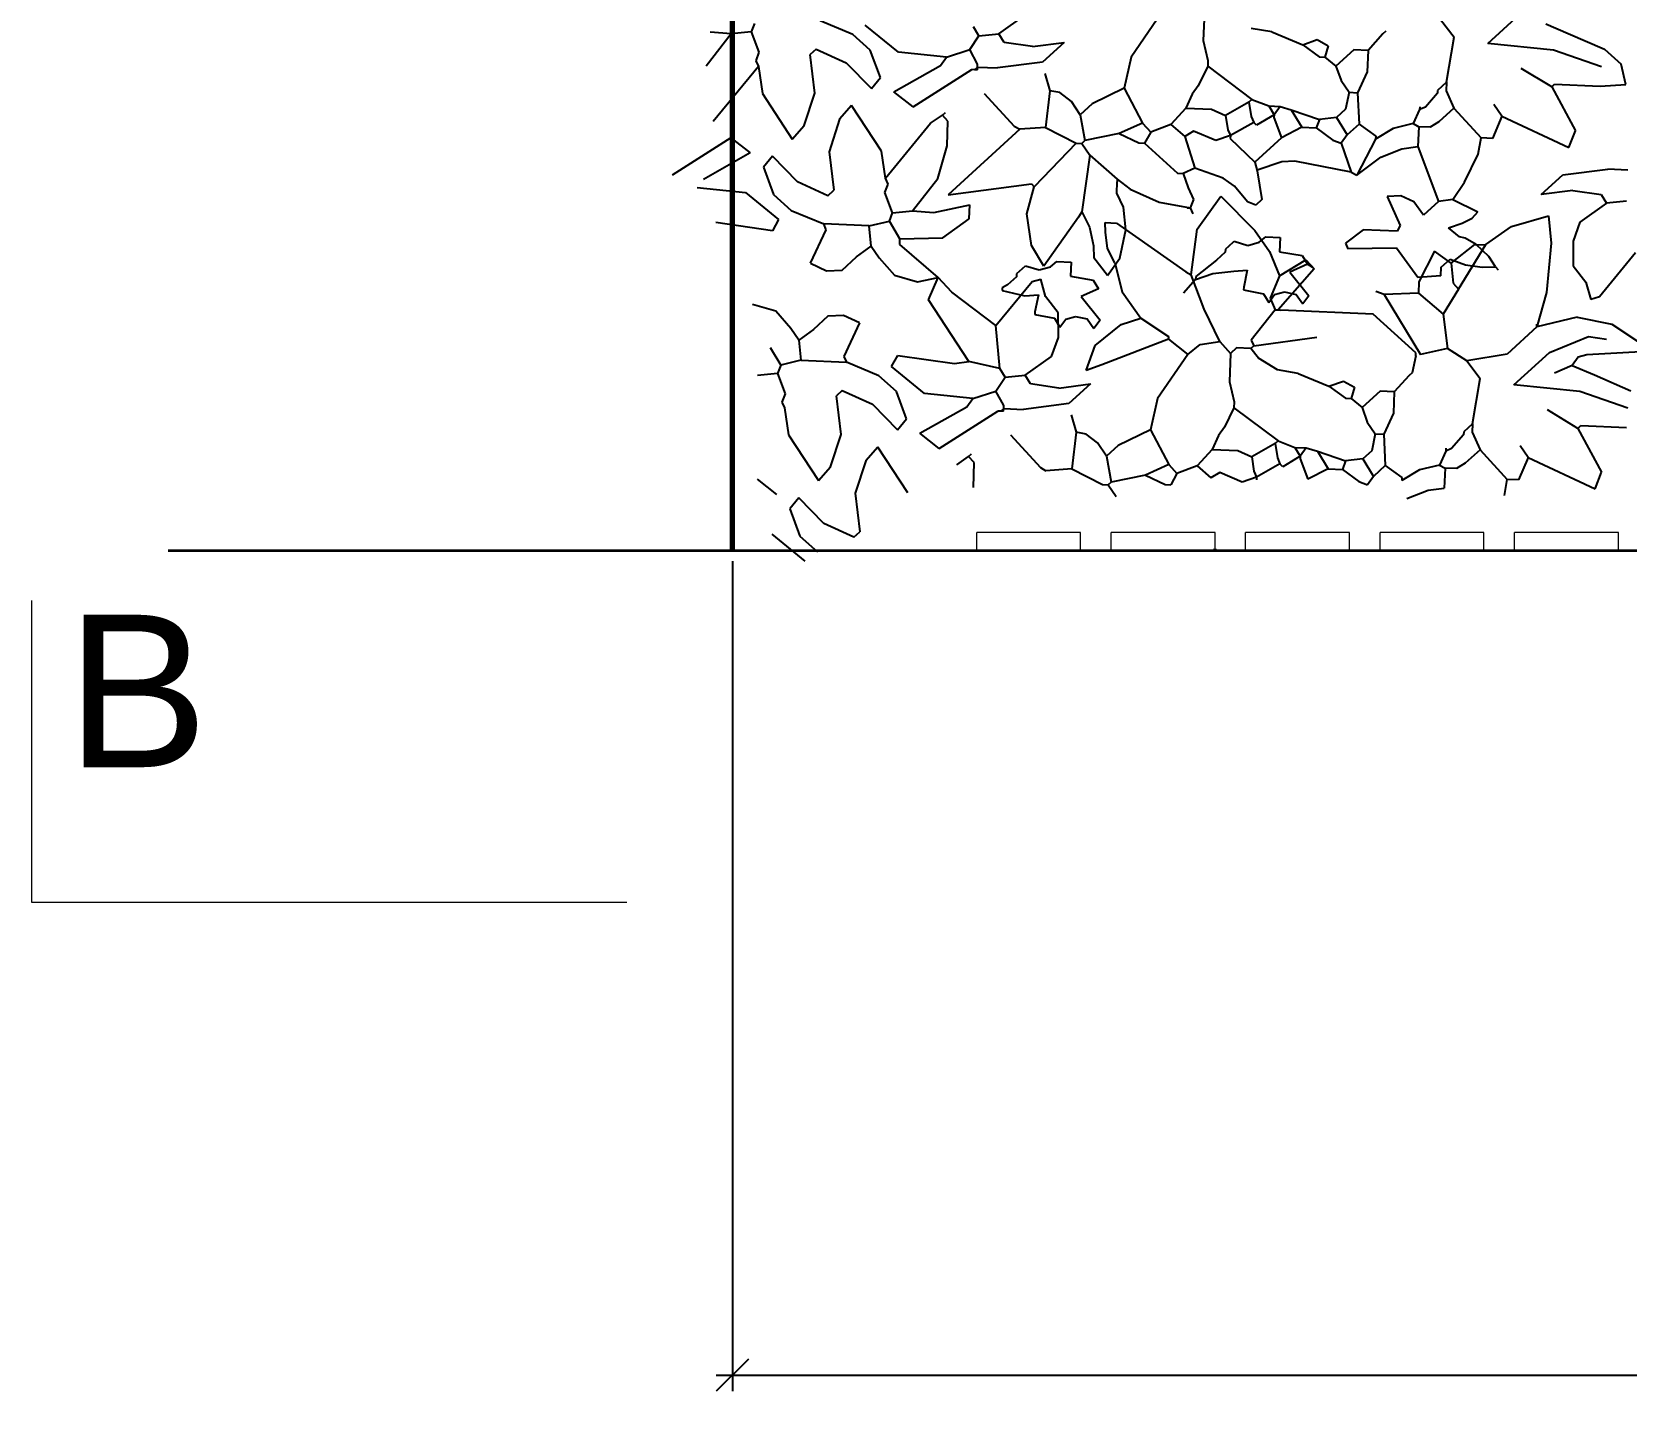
# Model space of a CAD drawing. Header units: inches. Extents: x 2013 to 15569, y -2551 to 2524.
# Drawn here: x 7886.5 to 8065.1, y -1975.8 to -1822.6 of the extents above; entities that cross this region are included whole.
import ezdxf

# ---------------------------------------------------------------- set-up
doc = ezdxf.new("R2010")
doc.units = ezdxf.units.IN
doc.header["$MEASUREMENT"] = 0
doc.layers.get('0').update_dxf_attribs({"color": 80, "lineweight": 13})
for name, color, linetype, lineweight in [('A-FLOR-FTPT', 6, 'Continuous', 70), ('A-FURN', 8, 'Continuous', 18), ('A-WALL-FULL', 7, 'Continuous', 35), ('G-ANNO-DIM', 90, 'Continuous', 25)]:
    doc.layers.add(name, color=color, linetype=linetype, lineweight=lineweight)
doc.layers.add('VERDE_siepe', color=96, linetype='Continuous')
doc.styles.add('ARIAL', font='Arial.ttf')
doc.dimstyles.new('TICK_36', dxfattribs={"dimtxt": 3.6, "dimasz": 3.6, "dimexe": 1.8, "dimexo": 1.2, "dimgap": 1.8, "dimtad": 0, "dimdec": 0, "dimzin": 0, "dimdsep": 46, "dimtxsty": 'ARIAL', "dimblk": 'OBLIQUE', "dimcen": 1.8, "dimdle": 1.8, "dimclrd": 256, "dimclrt": 256, "dimadec": 0, "dimazin": 0, "dimtfac": 1, "dimtdec": 0, "dimtmove": 1, "dimatfit": 3, "dimldrblk": 'OPEN90', "dimfxl": 1, "dimtfill": 1, "dimtolj": 1, "dimtzin": 0, "dimarcsym": 0})

# ---------------------------------------------------------------- blocks, each defined once
blk = doc.blocks.new('_Oblique')
at = {"color": 0, "linetype": 'ByBlock', "lineweight": -2}
blk.add_line((-0.5, -0.5), (0.5, 0.5), dxfattribs=at)
blk = doc.blocks.new('*D158')
at = {"layer": 'Defpoints', "color": 0, "transparency": 16777216}
for p in [(7964.95, -1880.7), (8259.95, -1880.7), (8259.95, -1973.13)]:
    blk.add_point(p, dxfattribs=at)
at = {"layer": 'G-ANNO-DIM', "color": 0, "lineweight": -2, "transparency": 16777216}
for p, q in [((7964.95, -1881.9), (7964.95, -1974.93)), ((8259.95, -1881.9), (8259.95, -1974.93))]:
    blk.add_line(p, q, dxfattribs=at)
at = {"layer": 'G-ANNO-DIM', "lineweight": -2, "transparency": 16777216}
for p, q in [((7963.15, -1973.13), (8106.63, -1973.13)), ((8261.75, -1973.13), (8118.27, -1973.13))]:
    blk.add_line(p, q, dxfattribs=at)
at = {"layer": 'G-ANNO-DIM', "lineweight": -2, "transparency": 16777216, "xscale": 3.6, "yscale": 3.6, "zscale": 3.6, "rotation": 180}
blk.add_blockref('_Oblique', (7964.95, -1973.13), dxfattribs=at)
at = {"layer": 'G-ANNO-DIM', "lineweight": -2, "transparency": 16777216, "xscale": 3.6, "yscale": 3.6, "zscale": 3.6}
blk.add_blockref('_Oblique', (8259.95, -1973.13), dxfattribs=at)
at = {"layer": 'G-ANNO-DIM', "transparency": 16777216, "insert": (8112.45, -1973.13), "char_height": 3.6, "attachment_point": 5, "style": 'ARIAL', "bg_fill": 3, "box_fill_scale": 1.25, "bg_fill_color": 256, "bg_fill_true_color": 13158600, "bg_fill_transparency": 0}
blk.add_mtext('\\A1;295', dxfattribs=at)
blk = doc.blocks.new('_Open90')
at = {"color": 0, "linetype": 'ByBlock', "lineweight": -2}
for p, q in [((-0.5, 0.5), (0, 0)), ((0, 0), (-1, 0)), ((0, 0), (-0.5, -0.5))]:
    blk.add_line(p, q, dxfattribs=at)

msp = doc.modelspace()

# ---------------------------------------------------------------- linework, layer by layer
at = {"color": 130}
msp.add_lwpolyline([(7953.113, -1920.168), (7886.492, -1920.168), (7886.492, -1886.331)], dxfattribs=at)
at = {"layer": 'A-FLOR-FTPT'}
msp.add_line((7964.951, -1880.705), (7964.951, -1655.705), dxfattribs=at)
at = {"layer": 'A-FURN'}
for p, q in [((8003.953, -1878.705), (7992.318, -1878.705)), ((7992.318, -1880.705), (7992.318, -1878.705)), ((8003.953, -1880.705), (8003.953, -1878.705)), ((8019.012, -1878.705), (8007.376, -1878.705)), ((8007.376, -1880.705), (8007.376, -1878.705)), ((8019.012, -1880.705), (8019.012, -1878.705)), ((8034.071, -1878.705), (8022.435, -1878.705)), ((8022.435, -1880.705), (8022.435, -1878.705)), ((8034.071, -1880.705), (8034.071, -1878.705)), ((8049.129, -1878.705), (8037.494, -1878.705)), ((8037.494, -1880.705), (8037.494, -1878.705)), ((8049.129, -1880.705), (8049.129, -1878.705)), ((8064.188, -1878.705), (8052.552, -1878.705)), ((8052.552, -1880.705), (8052.552, -1878.705)), ((8064.188, -1880.705), (8064.188, -1878.705)), ((8003.953, -1880.705), (7992.318, -1880.705)), ((8019.012, -1880.705), (8007.376, -1880.705)), ((8034.071, -1880.705), (8022.435, -1880.705)), ((8049.129, -1880.705), (8037.494, -1880.705)), ((8064.188, -1880.705), (8052.552, -1880.705))]:
    msp.add_line(p, q, dxfattribs=at)
at = {"layer": 'A-WALL-FULL'}
msp.add_line((7901.77, -1880.705), (8891.698, -1880.705), dxfattribs=at)
at = {"layer": 'VERDE_siepe'}
for p, q in [((7994.801, -1822.818), (7997.766, -1820.713)), ((8013.026, -1820.484), (8009.617, -1825.442)), ((8017.819, -1820.373), (8017.68, -1823.559)), ((8044.277, -1821.207), (8045.787, -1823.188)), ((8049.55, -1823.911), (8053.54, -1820.276)), ((7964.825, -1822.841), (7961.998, -1826.467)), ((7964.825, -1822.841), (7962.458, -1822.648)), ((7967.07, -1822.62), (7964.826, -1822.841)), ((7967.43, -1821.678), (7967.07, -1822.62)), ((7967.07, -1822.62), (7967.928, -1824.892)), ((7978.425, -1822.884), (7974.786, -1821.36)), ((7980.4, -1824.659), (7978.425, -1822.884)), ((7983.539, -1824.881), (7979.841, -1821.847)), ((7991.532, -1824.59), (7992.557, -1823.04)), ((7992.557, -1823.04), (7991.961, -1822.056)), ((7992.557, -1823.04), (7994.801, -1822.818)), ((7995.397, -1823.801), (7994.801, -1822.818)), ((8025.382, -1822.618), (8023.066, -1822.211)), ((8025.382, -1822.618), (8028.831, -1824.046)), ((8037.822, -1822.841), (8036.145, -1824.683)), ((8038.154, -1822.537), (8037.822, -1822.841)), ((8056.066, -1821.721), (8058.572, -1822.788)), ((8058.572, -1822.788), (8062.645, -1824.562)), ((7967.928, -1824.892), (7967.568, -1825.834)), ((7974.328, -1824.533), (7973.663, -1825.142)), ((7974.328, -1824.533), (7977.699, -1826.077)), ((7981.532, -1827.72), (7980.4, -1824.659)), ((7988.941, -1825.435), (7983.539, -1824.881)), ((7988.941, -1825.435), (7991.532, -1824.59)), ((7992.418, -1826.225), (7991.532, -1824.59)), ((7998.569, -1824.259), (7995.397, -1823.801)), ((7998.569, -1824.259), (8002.123, -1823.8)), ((8002.123, -1823.8), (7999.682, -1825.997)), ((8017.68, -1823.559), (8018.22, -1825.817)), ((8028.831, -1824.046), (8030.452, -1823.477)), ((8028.831, -1824.046), (8030.687, -1825.403)), ((8030.452, -1823.477), (8031.698, -1824.171)), ((8031.698, -1824.171), (8031.324, -1825.431)), ((8034.552, -1824.614), (8032.557, -1826.442)), ((8036.145, -1824.683), (8034.552, -1824.614)), ((8036.145, -1824.683), (8036.046, -1827.077)), ((8044.927, -1828.258), (8045.787, -1823.188)), ((8056.921, -1824.641), (8049.55, -1823.911)), ((8062.295, -1826.508), (8056.921, -1824.641)), ((8062.645, -1824.562), (8064.488, -1826.238)), ((7967.859, -1826.485), (7962.802, -1832.649)), ((7967.568, -1825.834), (7967.859, -1826.485)), ((7967.859, -1826.485), (7968.315, -1829.507)), ((7974.181, -1829.456), (7973.663, -1825.142)), ((7977.699, -1826.077), (7980.52, -1828.953)), ((7983.026, -1829.328), (7988.263, -1826.363)), ((7988.263, -1826.363), (7988.941, -1825.435)), ((7992.072, -1826.849), (7992.404, -1826.544)), ((7992.391, -1826.863), (7992.404, -1826.544)), ((7992.404, -1826.544), (7992.418, -1826.225)), ((7992.404, -1826.544), (7994.634, -1826.641)), ((7999.682, -1825.997), (7994.634, -1826.641)), ((8009.617, -1825.442), (8008.828, -1828.919)), ((8018.192, -1826.455), (8017.139, -1828.643)), ((8018.22, -1825.817), (8018.192, -1826.455)), ((8018.192, -1826.455), (8023.137, -1830.181)), ((8030.687, -1825.403), (8031.324, -1825.431)), ((8031.324, -1825.431), (8032.557, -1826.442)), ((8032.557, -1826.442), (8033.125, -1828.063)), ((8065.027, -1828.497), (8064.488, -1826.238)), ((7980.52, -1828.953), (7981.532, -1827.72)), ((7985.187, -1831.017), (7991.753, -1826.835)), ((7992.072, -1826.849), (7991.753, -1826.835)), ((7992.391, -1826.863), (7992.072, -1826.849)), ((7999.962, -1827.255), (8000.516, -1829.195)), ((8033.125, -1828.063), (8034.025, -1829.379)), ((8036.046, -1827.077), (8034.981, -1829.421)), ((8044.927, -1828.258), (8043.93, -1829.172)), ((8044.927, -1828.258), (8044.885, -1829.214)), ((8056.716, -1828.772), (8053.294, -1826.708)), ((8056.716, -1828.772), (8057.048, -1828.468)), ((8057.048, -1828.468), (8062.146, -1828.69)), ((7968.315, -1829.507), (7971.653, -1834.631)), ((7972.997, -1833.094), (7974.181, -1829.456)), ((7985.187, -1831.017), (7983.026, -1829.328)), ((7993.16, -1829.513), (7996.512, -1833.17)), ((8000.516, -1829.195), (8000.017, -1833.323)), ((8001.644, -1829.416), (8000.516, -1829.195)), ((8002.92, -1830.393), (8001.644, -1829.416)), ((8008.828, -1828.919), (8005.239, -1830.678)), ((8008.828, -1828.919), (8010.891, -1832.84)), ((8016.461, -1829.571), (8015.754, -1831.136)), ((8017.139, -1828.643), (8016.461, -1829.571)), ((8023.137, -1830.181), (8022.804, -1830.486)), ((8023.137, -1830.181), (8025.021, -1830.902)), ((8034.025, -1829.379), (8033.624, -1831.277)), ((8034.025, -1829.379), (8034.981, -1829.421)), ((8034.981, -1829.421), (8035.147, -1832.94)), ((8043.916, -1829.491), (8042.572, -1831.028)), ((8043.93, -1829.172), (8043.916, -1829.491)), ((8044.885, -1829.214), (8045.758, -1831.167)), ((8056.716, -1828.772), (8059.375, -1833.676)), ((8062.146, -1828.69), (8065.027, -1828.497)), ((7978.308, -1830.862), (7976.964, -1832.399)), ((7981.647, -1835.986), (7978.309, -1830.862)), ((7987.16, -1832.844), (7988.476, -1831.944)), ((7988.476, -1831.944), (7988.808, -1831.639)), ((7989.086, -1832.609), (7988.476, -1831.944)), ((8003.91, -1831.897), (8002.92, -1830.393)), ((8005.239, -1830.678), (8003.91, -1831.897)), ((8003.91, -1831.897), (8004.421, -1834.792)), ((8015.754, -1831.136), (8014.077, -1832.979)), ((8015.754, -1831.136), (8018.621, -1831.261)), ((8018.621, -1831.261), (8020.187, -1831.968)), ((8022.804, -1830.486), (8020.187, -1831.968)), ((8020.187, -1831.968), (8020.435, -1833.575)), ((8022.804, -1830.486), (8023.054, -1832.093)), ((8025.616, -1831.885), (8023.649, -1833.076)), ((8025.021, -1830.902), (8025.616, -1831.885)), ((8025.021, -1830.902), (8026.295, -1830.957)), ((8025.616, -1831.885), (8025.602, -1832.204)), ((8026.295, -1830.957), (8025.616, -1831.885)), ((8026.295, -1830.957), (8027.556, -1831.331)), ((8027.556, -1831.331), (8030.701, -1832.426)), ((8027.556, -1831.331), (8028.747, -1833.298)), ((8033.624, -1831.277), (8032.626, -1832.191)), ((8041.921, -1831.32), (8041.215, -1832.884)), ((8041.935, -1831), (8041.921, -1831.32)), ((8042.572, -1831.028), (8041.921, -1831.32)), ((8045.758, -1831.167), (8044.096, -1832.691)), ((8045.758, -1831.167), (8048.806, -1834.493)), ((8051.147, -1832.041), (8050.08, -1834.548)), ((8051.147, -1832.041), (8050.246, -1830.725)), ((8051.147, -1832.041), (8058.654, -1835.56)), ((7971.654, -1834.631), (7972.997, -1833.094)), ((7976.964, -1832.399), (7975.781, -1836.038)), ((7982.103, -1839.008), (7987.16, -1832.844)), ((7989.002, -1835.385), (7989.086, -1832.609)), ((7997.136, -1833.517), (7989.109, -1840.873)), ((7996.512, -1833.17), (7997.136, -1833.517)), ((8000.017, -1833.323), (7997.136, -1833.517)), ((8000.017, -1833.323), (8003.452, -1835.068)), ((8010.891, -1832.84), (8008.286, -1834.003)), ((8010.891, -1832.84), (8011.805, -1833.837)), ((8014.077, -1832.979), (8011.805, -1833.837)), ((8014.077, -1832.979), (8015.615, -1834.322)), ((8016.598, -1833.726), (8015.615, -1834.322)), ((8019.106, -1834.793), (8016.598, -1833.726)), ((8020.435, -1833.575), (8020.726, -1834.226)), ((8023.345, -1832.744), (8020.726, -1834.226)), ((8023.054, -1832.093), (8023.345, -1832.744)), ((8023.649, -1833.076), (8023.345, -1832.744)), ((8025.602, -1832.204), (8026.461, -1834.476)), ((8028.747, -1833.298), (8026.461, -1834.476)), ((8028.747, -1833.298), (8030.34, -1833.368)), ((8030.701, -1832.426), (8030.34, -1833.368)), ((8030.34, -1833.368), (8032.196, -1834.726)), ((8032.626, -1832.191), (8030.701, -1832.426)), ((8032.626, -1832.191), (8033.817, -1834.158)), ((8035.147, -1832.94), (8033.817, -1834.158)), ((8035.147, -1832.94), (8037.003, -1834.297)), ((8038.956, -1833.425), (8036.989, -1834.615)), ((8041.215, -1832.884), (8038.956, -1833.425)), ((8041.215, -1832.884), (8041.837, -1833.231)), ((8041.837, -1833.231), (8041.74, -1835.461)), ((8043.112, -1833.287), (8041.837, -1833.231)), ((8044.096, -1832.691), (8043.112, -1833.287)), ((8058.654, -1835.56), (8059.375, -1833.676)), ((7964.775, -1834.476), (7958.209, -1838.658)), ((7964.775, -1834.476), (7966.936, -1836.166)), ((7987.964, -1839.026), (7989.002, -1835.385)), ((8003.452, -1835.068), (7998.77, -1839.972)), ((8003.452, -1835.068), (8004.089, -1835.096)), ((8004.421, -1834.792), (8004.089, -1835.096)), ((8004.089, -1835.096), (8004.989, -1836.413)), ((8008.286, -1834.003), (8004.421, -1834.792)), ((8008.286, -1834.003), (8010.476, -1835.056)), ((8010.476, -1835.056), (8011.112, -1835.084)), ((8011.805, -1833.837), (8011.112, -1835.084)), ((8011.112, -1835.084), (8014.797, -1838.436)), ((8015.615, -1834.322), (8016.736, -1837.883)), ((8020.726, -1834.226), (8019.106, -1834.793)), ((8020.726, -1834.226), (8020.712, -1834.544)), ((8020.712, -1834.544), (8023.468, -1837.219)), ((8026.461, -1834.476), (8023.468, -1837.219)), ((8032.196, -1834.726), (8033.138, -1835.086)), ((8033.817, -1834.158), (8033.138, -1835.086)), ((8033.138, -1835.086), (8034.274, -1838.328)), ((8036.989, -1834.615), (8034.896, -1838.675)), ((8037.003, -1834.297), (8036.989, -1834.615)), ((8039.951, -1835.693), (8041.74, -1835.461)), ((8041.74, -1835.461), (8044.025, -1841.626)), ((8048.484, -1836.311), (8048.806, -1834.493)), ((8050.08, -1834.548), (8048.806, -1834.493)), ((7966.936, -1836.166), (7961.699, -1839.13)), ((7969.442, -1836.541), (7968.43, -1837.773)), ((7972.262, -1839.416), (7969.442, -1836.541)), ((7975.781, -1836.038), (7976.299, -1840.351)), ((7982.103, -1839.008), (7981.647, -1835.986)), ((8004.989, -1836.413), (8004.074, -1842.757)), ((8004.989, -1836.413), (8008.064, -1839.1)), ((8023.468, -1837.219), (8023.746, -1838.188)), ((8026.493, -1837.153), (8023.724, -1838.117)), ((8027.943, -1837.094), (8026.493, -1837.153)), ((8034.274, -1838.328), (8027.943, -1837.094)), ((8034.896, -1838.675), (8037.564, -1836.634)), ((8037.564, -1836.634), (8039.951, -1835.693)), ((8046.941, -1839.438), (8048.484, -1836.311)), ((7968.43, -1837.773), (7969.562, -1840.834)), ((7982.394, -1839.659), (7982.103, -1839.008)), ((7985.136, -1842.652), (7987.964, -1839.026)), ((8008.064, -1839.1), (8008.05, -1839.419)), ((8008.064, -1839.1), (8009.508, -1840.24)), ((8014.797, -1838.436), (8015.434, -1838.464)), ((8016.736, -1837.883), (8015.434, -1838.464)), ((8015.434, -1838.464), (8016.002, -1840.085)), ((8019.924, -1838.98), (8016.736, -1837.883)), ((8021.193, -1839.892), (8019.924, -1838.98)), ((8023.746, -1838.188), (8024.244, -1841.402)), ((8034.274, -1838.328), (8034.896, -1838.675)), ((8055.529, -1840.826), (8057.97, -1838.629)), ((8057.97, -1838.629), (8063.018, -1837.985)), ((8065.248, -1838.083), (8063.018, -1837.985)), ((7961.021, -1840.058), (7966.422, -1840.612)), ((7966.422, -1840.612), (7970.121, -1843.647)), ((7969.562, -1840.834), (7971.537, -1842.609)), ((7975.633, -1840.96), (7972.262, -1839.416)), ((7975.634, -1840.96), (7976.299, -1840.351)), ((7982.034, -1840.601), (7982.394, -1839.659)), ((7982.892, -1842.873), (7982.034, -1840.601)), ((7989.109, -1840.873), (7998.464, -1839.639)), ((7997.937, -1842.991), (7998.77, -1839.972)), ((7998.464, -1839.639), (7998.77, -1839.972)), ((8007.995, -1840.693), (8008.05, -1839.419)), ((8008.766, -1842.264), (8007.995, -1840.693)), ((8009.508, -1840.24), (8012.771, -1841.696)), ((8016.002, -1840.085), (8016.583, -1841.387)), ((8022.637, -1841.651), (8021.193, -1839.892)), ((8039.838, -1840.971), (8038.304, -1841.057)), ((8041.274, -1841.648), (8039.838, -1840.971)), ((8045.633, -1841.377), (8046.941, -1839.438)), ((8059.083, -1840.367), (8055.529, -1840.826)), ((8059.083, -1840.367), (8062.255, -1840.825)), ((8062.255, -1840.825), (8062.851, -1841.809)), ((7971.537, -1842.609), (7975.176, -1844.133)), ((7982.892, -1842.873), (7985.136, -1842.652)), ((7985.136, -1842.652), (7987.504, -1842.845)), ((7987.504, -1842.845), (7991.55, -1841.974)), ((7991.481, -1843.566), (7991.55, -1841.974)), ((8004.074, -1842.757), (8003.728, -1843.38)), ((8004.074, -1842.757), (8004.96, -1844.497)), ((8009.037, -1844.789), (8008.766, -1842.264)), ((8012.771, -1841.696), (8016.223, -1842.329)), ((8015.905, -1842.315), (8016.223, -1842.329)), ((8016.583, -1841.387), (8016.223, -1842.329)), ((8016.223, -1842.329), (8016.514, -1842.98)), ((8017.016, -1844.722), (8019.67, -1840.999)), ((8019.67, -1840.999), (8023.46, -1844.849)), ((8023.579, -1842.012), (8022.637, -1841.651)), ((8024.244, -1841.402), (8023.579, -1842.012)), ((8038.304, -1841.057), (8039.759, -1844.312)), ((8042.362, -1843.149), (8041.274, -1841.648)), ((8044.025, -1841.626), (8042.362, -1843.149)), ((8045.633, -1841.377), (8044.025, -1841.626)), ((8045.633, -1841.377), (8048.444, -1842.776)), ((8062.851, -1841.809), (8059.886, -1843.914)), ((8065.095, -1841.587), (8062.851, -1841.809)), ((7969.429, -1844.893), (7963.084, -1843.979)), ((7970.121, -1843.647), (7969.429, -1844.893)), ((7975.467, -1844.783), (7975.176, -1844.133)), ((7980.274, -1844.355), (7975.176, -1844.133)), ((7980.274, -1844.355), (7982.531, -1843.815)), ((7980.495, -1846.599), (7980.274, -1844.355)), ((7982.531, -1843.815), (7982.892, -1842.873)), ((7983.723, -1845.782), (7982.531, -1843.815)), ((7988.516, -1845.672), (7991.481, -1843.566)), ((7998.436, -1846.555), (7997.937, -1842.991)), ((8003.728, -1843.38), (7999.843, -1848.846)), ((8004.96, -1844.497), (8005.415, -1846.574)), ((8006.712, -1843.975), (8007.987, -1844.03)), ((8006.741, -1845.042), (8006.712, -1843.975)), ((8007.987, -1844.03), (8015.729, -1849.475)), ((8039.759, -1844.312), (8039.412, -1844.936)), ((8045.174, -1844.549), (8046.682, -1844.034)), ((8046.682, -1844.034), (8047.821, -1843.469)), ((8047.821, -1843.469), (8048.444, -1842.776)), ((8049.336, -1846.438), (8052.209, -1844.414)), ((8052.209, -1844.414), (8056.366, -1843.213)), ((8056.366, -1843.213), (8056.671, -1846.297)), ((8059.886, -1843.914), (8059.112, -1846.05)), ((7973.707, -1848.537), (7975.467, -1844.783)), ((7983.695, -1846.42), (7983.723, -1845.782)), ((7983.723, -1845.782), (7988.516, -1845.672)), ((8006.953, -1846.894), (8006.741, -1845.042)), ((8008.354, -1847.959), (8009.037, -1844.789)), ((8016.353, -1849.821), (8017.016, -1844.722)), ((8020.503, -1846.666), (8021.168, -1846.056)), ((8021.168, -1846.056), (8022.703, -1846.528)), ((8022.703, -1846.528), (8023.972, -1846.183)), ((8023.46, -1844.849), (8025.115, -1847.225)), ((8023.972, -1846.183), (8024.701, -1845.571)), ((8024.701, -1845.571), (8026.294, -1845.641)), ((8026.294, -1845.641), (8026.224, -1847.234)), ((8035.588, -1844.769), (8033.607, -1846.279)), ((8033.607, -1846.279), (8033.899, -1846.93)), ((8039.412, -1844.936), (8035.588, -1844.769)), ((8046.408, -1845.56), (8045.174, -1844.549)), ((8047.019, -1845.707), (8046.408, -1845.56)), ((8048.277, -1846.437), (8047.019, -1845.707)), ((8056.671, -1846.297), (8056.138, -1851.802)), ((8059.112, -1846.05), (8059.138, -1848.815)), ((7977.255, -1849.308), (7978.847, -1847.804)), ((7978.847, -1847.804), (7980.495, -1846.599)), ((7980.495, -1846.599), (7981.395, -1847.915)), ((7981.395, -1847.915), (7983.094, -1849.87)), ((7988.002, -1850.118), (7983.695, -1846.42)), ((7999.843, -1848.846), (7998.436, -1846.555)), ((8005.415, -1846.574), (8005.445, -1847.924)), ((8006.955, -1849.905), (8005.445, -1847.924)), ((8007.792, -1848.49), (8006.953, -1846.894)), ((8006.955, -1849.905), (8008.354, -1847.959)), ((8020.156, -1847.288), (8019.159, -1848.203)), ((8020.17, -1846.97), (8020.156, -1847.288)), ((8020.503, -1846.666), (8020.17, -1846.97)), ((8025.115, -1847.225), (8026.243, -1849.933)), ((8026.224, -1847.234), (8028.759, -1847.663)), ((8028.759, -1847.663), (8029.355, -1848.647)), ((8039.328, -1846.848), (8033.899, -1846.93)), ((8041.739, -1850.145), (8039.328, -1846.848)), ((8043.601, -1847.178), (8041.855, -1850.614)), ((8045.457, -1848.537), (8043.601, -1847.178)), ((8044.343, -1848.982), (8045.341, -1848.068)), ((8045.341, -1848.068), (8047.064, -1848.719)), ((8045.457, -1848.537), (8048.103, -1846.417)), ((8046.288, -1851.446), (8049.336, -1846.438)), ((8048.103, -1846.417), (8049.377, -1846.472)), ((8049.684, -1847.789), (8048.277, -1846.437)), ((8050.411, -1848.927), (8049.684, -1847.789)), ((8066.119, -1847.377), (8062.073, -1852.309)), ((7973.707, -1848.537), (7975.492, -1849.385)), ((7975.492, -1849.385), (7977.255, -1849.308)), ((7983.094, -1849.87), (7985.7, -1850.598)), ((7996.778, -1849.721), (7996.764, -1850.04)), ((7997.111, -1849.417), (7996.778, -1849.721)), ((7997.111, -1849.417), (7997.776, -1848.807)), ((7997.776, -1848.807), (7999.311, -1849.279)), ((7999.311, -1849.279), (8000.58, -1848.934)), ((8000.58, -1848.934), (8001.309, -1848.323)), ((8001.309, -1848.323), (8002.902, -1848.392)), ((8002.902, -1848.392), (8002.832, -1849.985)), ((8007.792, -1848.49), (8008.609, -1851.718)), ((8015.729, -1849.475), (8016.353, -1849.821)), ((8017.798, -1853.663), (8016.353, -1849.821)), ((8016.832, -1850.336), (8018.749, -1849.669)), ((8019.159, -1848.203), (8016.846, -1850.017)), ((8018.749, -1849.669), (8021.104, -1849.429)), ((8021.104, -1849.429), (8022.622, -1849.311)), ((8022.622, -1849.311), (8022.221, -1851.209)), ((8030.108, -1849.144), (8026.076, -1853.756)), ((8026.243, -1849.933), (8029.194, -1848.146)), ((8029.355, -1848.647), (8027.401, -1849.52)), ((8027.401, -1849.52), (8029.52, -1852.166)), ((8029.194, -1848.146), (8030.108, -1849.144)), ((8029.978, -1848.994), (8029.355, -1848.647)), ((8044.302, -1849.937), (8044.343, -1848.982)), ((8045.457, -1848.537), (8045.678, -1850.78)), ((8047.064, -1848.719), (8048.929, -1848.984)), ((8048.929, -1848.984), (8050.411, -1848.927)), ((8050.41, -1848.927), (8050.715, -1849.259)), ((8059.138, -1848.815), (8060.551, -1850.646)), ((7985.7, -1850.598), (7988.002, -1850.118)), ((7986.935, -1852.625), (7988.002, -1850.118)), ((7989.525, -1851.781), (7988.002, -1850.118)), ((7994.471, -1855.508), (7998.516, -1850.576)), ((7995.166, -1851.273), (7995.152, -1851.592)), ((7995.152, -1851.592), (7996.447, -1851.875)), ((7995.767, -1850.954), (7995.166, -1851.273)), ((7996.764, -1850.04), (7995.767, -1850.954)), ((7998.516, -1850.576), (7999.486, -1850.3)), ((8000.039, -1852.239), (7999.486, -1850.3)), ((8002.832, -1849.985), (8005.367, -1850.415)), ((8005.963, -1851.398), (8004.009, -1852.271)), ((8005.367, -1850.415), (8005.963, -1851.398)), ((8016.832, -1850.336), (8015.488, -1851.873)), ((8016.846, -1850.017), (8016.832, -1850.336)), ((8022.221, -1851.209), (8022.207, -1851.528)), ((8022.207, -1851.528), (8024.423, -1851.944)), ((8026.243, -1849.933), (8025.176, -1852.441)), ((8037.962, -1852.04), (8037.02, -1851.679)), ((8044.302, -1849.937), (8041.739, -1850.145)), ((8041.855, -1850.614), (8041.799, -1851.888)), ((8046.288, -1851.446), (8044.569, -1854.244)), ((8045.678, -1850.78), (8046.288, -1851.446)), ((8060.551, -1850.646), (8061.104, -1852.585)), ((7969.806, -1853.882), (7967.199, -1853.154)), ((7991.423, -1859.525), (7986.935, -1852.625)), ((7994.471, -1855.508), (7989.525, -1851.781)), ((7996.447, -1851.875), (7997.712, -1852.18)), ((7997.712, -1852.18), (7999.23, -1852.062)), ((7999.23, -1852.062), (7998.829, -1853.96)), ((8001.452, -1854.07), (8000.039, -1852.239)), ((8004.009, -1852.271), (8006.128, -1854.917)), ((8008.609, -1851.718), (8010.714, -1854.683)), ((8024.423, -1851.944), (8025.019, -1852.927)), ((8025.019, -1852.927), (8025.681, -1852.027)), ((8025.176, -1852.441), (8025.758, -1853.742)), ((8025.681, -1852.027), (8026.784, -1851.733)), ((8026.784, -1851.733), (8028.081, -1852.018)), ((8028.081, -1852.018), (8028.842, -1853.094)), ((8029.52, -1852.166), (8028.842, -1853.094)), ((8041.799, -1851.888), (8037.962, -1852.04)), ((8037.962, -1852.04), (8042.041, -1858.774)), ((8041.799, -1851.888), (8044.569, -1854.244)), ((8056.138, -1851.802), (8055.042, -1855.658)), ((8062.073, -1852.309), (8061.104, -1852.585)), ((7971.504, -1855.837), (7969.806, -1853.882)), ((7975.645, -1854.444), (7974.053, -1855.948)), ((7977.407, -1854.367), (7975.645, -1854.444)), ((7979.193, -1855.215), (7977.407, -1854.367)), ((7979.193, -1855.215), (7977.433, -1858.969)), ((7998.829, -1853.96), (7998.815, -1854.279)), ((7998.815, -1854.279), (8001.031, -1854.695)), ((8001.031, -1854.695), (8001.627, -1855.679)), ((8001.478, -1856.835), (8001.452, -1854.07)), ((8001.627, -1855.679), (8002.289, -1854.779)), ((8002.289, -1854.779), (8003.392, -1854.484)), ((8003.392, -1854.484), (8004.689, -1854.769)), ((8004.689, -1854.769), (8005.45, -1855.845)), ((8006.128, -1854.917), (8005.45, -1855.845)), ((8008.488, -1855.407), (8010.714, -1854.683)), ((8010.714, -1854.683), (8013.816, -1856.733)), ((8019.537, -1857.302), (8017.798, -1853.663)), ((8025.758, -1853.742), (8023.056, -1857.136)), ((8025.758, -1853.742), (8026.076, -1853.756)), ((8026.076, -1853.756), (8026.395, -1853.77)), ((8036.717, -1854.22), (8026.395, -1853.77)), ((8041.507, -1858.579), (8036.718, -1854.22)), ((8044.569, -1854.244), (8045.04, -1858.095)), ((8059.558, -1854.577), (8055.042, -1855.658)), ((8059.558, -1854.577), (8063.459, -1855.346)), ((7972.405, -1857.153), (7971.504, -1855.837)), ((7974.053, -1855.948), (7972.405, -1857.153)), ((7994.899, -1860.315), (7994.471, -1855.508)), ((8000.703, -1858.972), (8001.478, -1856.835)), ((8005.601, -1857.738), (8008.488, -1855.407)), ((8013.816, -1856.733), (8013.802, -1857.052)), ((8023.347, -1857.787), (8030.412, -1856.818)), ((8055.042, -1855.658), (8051.717, -1858.705)), ((8055.042, -1855.658), (8055.055, -1855.339)), ((8056.478, -1858.535), (8060.841, -1856.752)), ((8060.841, -1856.752), (8062.842, -1857.043)), ((8063.459, -1855.346), (8066.451, -1857.32)), ((7969.176, -1857.97), (7970.368, -1859.937)), ((7972.405, -1857.153), (7972.626, -1859.397)), ((8004.579, -1860.534), (8005.601, -1857.738)), ((8013.802, -1857.052), (8006.336, -1859.918)), ((8015.964, -1858.742), (8012.555, -1863.701)), ((8013.802, -1857.052), (8015.964, -1858.742)), ((8015.964, -1858.742), (8017.332, -1857.635)), ((8017.332, -1857.635), (8019.537, -1857.302)), ((8019.537, -1857.302), (8020.757, -1858.631)), ((8020.757, -1858.631), (8020.618, -1861.818)), ((8021.421, -1858.023), (8020.757, -1858.631)), ((8023.015, -1858.092), (8021.421, -1858.023)), ((8023.347, -1857.787), (8023.015, -1858.092)), ((8023.862, -1859.148), (8023.015, -1858.092)), ((8023.056, -1857.136), (8023.347, -1857.787)), ((8041.493, -1858.898), (8041.507, -1858.579)), ((8045.04, -1858.095), (8042.041, -1858.774)), ((8047.214, -1859.466), (8045.04, -1858.095)), ((8051.717, -1858.705), (8047.214, -1859.466)), ((8052.488, -1862.17), (8056.478, -1858.535)), ((8060.651, -1858.775), (8059.682, -1859.052)), ((8067.37, -1858.43), (8060.651, -1858.775)), ((7970.368, -1859.937), (7970.007, -1860.879)), ((7972.626, -1859.397), (7970.368, -1859.937)), ((7972.626, -1859.397), (7977.723, -1859.619)), ((7977.433, -1858.969), (7977.723, -1859.619)), ((7981.363, -1861.143), (7977.723, -1859.619)), ((7982.779, -1860.105), (7983.471, -1858.859)), ((7986.477, -1863.139), (7982.779, -1860.105)), ((7983.471, -1858.859), (7989.816, -1859.773)), ((7989.816, -1859.773), (7991.423, -1859.525)), ((7994.899, -1860.315), (7991.423, -1859.525)), ((7995.495, -1861.299), (7994.899, -1860.315)), ((7997.739, -1861.076), (8000.703, -1858.972)), ((8006.336, -1859.918), (8004.579, -1860.534)), ((8026.003, -1860.47), (8023.862, -1859.148)), ((8028.32, -1860.876), (8026.003, -1860.47)), ((8041.493, -1858.898), (8041.092, -1860.796)), ((8047.214, -1859.466), (8048.724, -1861.447)), ((8059.003, -1859.98), (8057.05, -1860.853)), ((8059.682, -1859.052), (8059.003, -1859.98)), ((8059.003, -1859.98), (8061.51, -1861.047)), ((7970.007, -1860.879), (7967.763, -1861.1)), ((7970.007, -1860.879), (7970.866, -1863.151)), ((7983.337, -1862.918), (7981.363, -1861.143)), ((7994.47, -1862.849), (7995.495, -1861.299)), ((7995.495, -1861.299), (7997.739, -1861.076)), ((7998.335, -1862.06), (7997.739, -1861.076)), ((8001.506, -1862.518), (7998.335, -1862.06)), ((8001.506, -1862.518), (8005.061, -1862.059)), ((8005.061, -1862.059), (8002.62, -1864.256)), ((8020.618, -1861.818), (8021.157, -1864.076)), ((8028.32, -1860.876), (8031.768, -1862.304)), ((8031.768, -1862.304), (8033.39, -1861.736)), ((8031.768, -1862.304), (8033.625, -1863.662)), ((8033.39, -1861.736), (8034.636, -1862.429)), ((8040.76, -1861.1), (8039.083, -1862.942)), ((8041.092, -1860.796), (8040.76, -1861.1)), ((8047.865, -1866.517), (8048.724, -1861.447)), ((8059.859, -1862.9), (8052.488, -1862.17)), ((8061.51, -1861.047), (8065.583, -1862.821)), ((7970.866, -1863.151), (7970.506, -1864.093)), ((7970.506, -1864.093), (7970.796, -1864.744)), ((7977.266, -1862.792), (7976.601, -1863.401)), ((7977.118, -1867.714), (7976.601, -1863.401)), ((7977.266, -1862.792), (7980.637, -1864.336)), ((7984.469, -1865.979), (7983.337, -1862.918)), ((7991.879, -1863.694), (7986.477, -1863.139)), ((7991.201, -1864.622), (7991.879, -1863.694)), ((7991.879, -1863.694), (7994.47, -1862.849)), ((7995.356, -1864.484), (7994.47, -1862.849)), ((8012.555, -1863.701), (8011.765, -1867.178)), ((8021.157, -1864.076), (8021.129, -1864.713)), ((8033.625, -1863.662), (8034.262, -1863.69)), ((8034.636, -1862.429), (8034.262, -1863.69)), ((8034.262, -1863.69), (8035.495, -1864.701)), ((8037.489, -1862.873), (8035.495, -1864.701)), ((8039.083, -1862.942), (8037.489, -1862.873)), ((8039.083, -1862.942), (8038.984, -1865.336)), ((8065.232, -1864.767), (8059.859, -1862.9)), ((7970.796, -1864.744), (7971.253, -1867.766)), ((7980.637, -1864.336), (7983.458, -1867.211)), ((7985.963, -1867.586), (7991.201, -1864.622)), ((7988.125, -1869.276), (7994.691, -1865.094)), ((7995.01, -1865.108), (7994.691, -1865.094)), ((7995.01, -1865.108), (7995.342, -1864.803)), ((7995.328, -1865.122), (7995.01, -1865.108)), ((7995.328, -1865.122), (7995.342, -1864.803)), ((7995.342, -1864.803), (7995.356, -1864.484)), ((7995.342, -1864.803), (7997.572, -1864.9)), ((8002.62, -1864.256), (7997.572, -1864.9)), ((8002.899, -1865.514), (8003.454, -1867.453)), ((8021.129, -1864.713), (8020.076, -1866.902)), ((8021.129, -1864.713), (8026.075, -1868.44)), ((8035.495, -1864.701), (8036.063, -1866.322)), ((8038.984, -1865.336), (8037.919, -1867.68)), ((8059.654, -1867.031), (8056.232, -1864.966)), ((7975.935, -1871.353), (7977.118, -1867.714)), ((7983.458, -1867.211), (7984.469, -1865.979)), ((7988.125, -1869.276), (7985.963, -1867.586)), ((8003.454, -1867.453), (8002.955, -1871.582)), ((8004.581, -1867.675), (8003.454, -1867.453)), ((8005.858, -1868.652), (8004.581, -1867.675)), ((8011.765, -1867.178), (8008.177, -1868.937)), ((8011.765, -1867.178), (8013.829, -1871.099)), ((8020.076, -1866.902), (8019.398, -1867.83)), ((8036.063, -1866.322), (8036.963, -1867.638)), ((8036.963, -1867.638), (8036.561, -1869.536)), ((8036.963, -1867.638), (8037.919, -1867.68)), ((8037.919, -1867.68), (8038.084, -1871.198)), ((8046.853, -1867.75), (8045.51, -1869.287)), ((8046.867, -1867.431), (8046.853, -1867.75)), ((8047.865, -1866.517), (8046.867, -1867.431)), ((8047.865, -1866.517), (8047.823, -1867.473)), ((8047.823, -1867.473), (8048.695, -1869.426)), ((8059.654, -1867.031), (8059.986, -1866.726)), ((8059.654, -1867.031), (8062.313, -1871.935)), ((8059.986, -1866.726), (8065.083, -1866.949)), ((7971.253, -1867.766), (7974.591, -1872.89)), ((7981.246, -1869.121), (7979.902, -1870.658)), ((7984.584, -1874.245), (7981.246, -1869.121)), ((7996.098, -1867.771), (7999.45, -1871.429)), ((8006.847, -1870.155), (8005.858, -1868.652)), ((8008.177, -1868.937), (8006.847, -1870.155)), ((8018.691, -1869.395), (8017.014, -1871.237)), ((8019.398, -1867.83), (8018.691, -1869.395)), ((8018.691, -1869.395), (8021.559, -1869.52)), ((8021.559, -1869.52), (8023.124, -1870.226)), ((8025.742, -1868.745), (8023.124, -1870.226)), ((8026.075, -1868.44), (8025.742, -1868.745)), ((8025.742, -1868.745), (8025.992, -1870.351)), ((8026.075, -1868.44), (8027.959, -1869.161)), ((8027.959, -1869.161), (8028.554, -1870.144)), ((8027.959, -1869.161), (8029.233, -1869.216)), ((8029.233, -1869.216), (8028.554, -1870.144)), ((8029.233, -1869.216), (8030.493, -1869.59)), ((8036.561, -1869.536), (8035.564, -1870.45)), ((8044.872, -1869.259), (8044.858, -1869.578)), ((8045.51, -1869.287), (8044.858, -1869.578)), ((8048.695, -1869.426), (8047.034, -1870.95)), ((8048.695, -1869.426), (8051.743, -1872.752)), ((8054.084, -1870.3), (8053.184, -1868.984)), ((7979.902, -1870.658), (7978.719, -1874.296)), ((7990.098, -1871.103), (7991.413, -1870.202)), ((7991.413, -1870.202), (7991.746, -1869.898)), ((7992.023, -1870.868), (7991.413, -1870.202)), ((7991.94, -1873.644), (7992.023, -1870.868)), ((8006.847, -1870.155), (8007.359, -1873.051)), ((8013.829, -1871.099), (8011.224, -1872.261)), ((8013.829, -1871.099), (8014.743, -1872.096)), ((8017.014, -1871.237), (8014.743, -1872.096)), ((8017.014, -1871.237), (8018.552, -1872.581)), ((8023.124, -1870.226), (8023.373, -1871.834)), ((8026.282, -1871.003), (8023.664, -1872.485)), ((8025.992, -1870.351), (8026.282, -1871.003)), ((8026.587, -1871.335), (8026.282, -1871.003)), ((8028.554, -1870.144), (8026.587, -1871.335)), ((8028.554, -1870.144), (8028.54, -1870.462)), ((8028.54, -1870.462), (8029.398, -1872.735)), ((8030.493, -1869.59), (8033.638, -1870.685)), ((8030.493, -1869.59), (8031.685, -1871.557)), ((8033.638, -1870.685), (8033.277, -1871.627)), ((8035.564, -1870.45), (8033.638, -1870.685)), ((8035.564, -1870.45), (8036.754, -1872.417)), ((8038.084, -1871.198), (8036.754, -1872.417)), ((8038.084, -1871.198), (8039.94, -1872.556)), ((8044.152, -1871.143), (8041.894, -1871.683)), ((8044.858, -1869.578), (8044.152, -1871.143)), ((8044.152, -1871.143), (8044.775, -1871.49)), ((8047.034, -1870.95), (8046.05, -1871.546)), ((8054.084, -1870.3), (8053.017, -1872.807)), ((8054.084, -1870.3), (8061.592, -1873.819)), ((7967.712, -1872.735), (7969.874, -1874.424)), ((7974.592, -1872.889), (7975.935, -1871.353)), ((7999.45, -1871.429), (8000.073, -1871.775)), ((8002.955, -1871.582), (8000.073, -1871.775)), ((8002.955, -1871.582), (8006.389, -1873.327)), ((8007.359, -1873.051), (8007.027, -1873.355)), ((8011.224, -1872.261), (8007.359, -1873.051)), ((8011.224, -1872.261), (8013.413, -1873.315)), ((8014.743, -1872.096), (8014.05, -1873.342)), ((8019.536, -1871.985), (8018.552, -1872.581)), ((8022.043, -1873.052), (8019.536, -1871.985)), ((8023.664, -1872.485), (8022.043, -1873.052)), ((8023.373, -1871.834), (8023.664, -1872.485)), ((8023.664, -1872.485), (8023.65, -1872.803)), ((8031.685, -1871.557), (8029.398, -1872.735)), ((8031.685, -1871.557), (8033.277, -1871.627)), ((8033.277, -1871.627), (8035.133, -1872.985)), ((8035.133, -1872.985), (8036.075, -1873.345)), ((8036.754, -1872.417), (8036.075, -1873.345)), ((8041.894, -1871.683), (8039.926, -1872.874)), ((8039.94, -1872.556), (8039.926, -1872.874)), ((8044.775, -1871.49), (8044.678, -1873.72)), ((8046.05, -1871.546), (8044.775, -1871.49)), ((8051.422, -1874.57), (8051.743, -1872.752)), ((8053.017, -1872.807), (8051.743, -1872.752)), ((8061.592, -1873.819), (8062.313, -1871.935)), ((7972.379, -1874.799), (7971.368, -1876.032)), ((7975.2, -1877.675), (7972.379, -1874.799)), ((7978.719, -1874.296), (7979.236, -1878.61)), ((8006.389, -1873.327), (8007.027, -1873.355)), ((8007.027, -1873.355), (8007.927, -1874.672)), ((8013.413, -1873.315), (8014.05, -1873.342)), ((8040.502, -1874.892), (8042.888, -1873.952)), ((8042.888, -1873.952), (8044.678, -1873.72)), ((7971.368, -1876.032), (7972.5, -1879.093)), ((7978.571, -1879.219), (7975.2, -1877.675)), ((7969.36, -1878.871), (7973.058, -1881.905)), ((7972.5, -1879.093), (7974.475, -1880.868)), ((7978.571, -1879.219), (7979.236, -1878.61)), ((8018.843, -1880.574), (8019.161, -1880.587))]:
    msp.add_line(p, q, dxfattribs=at)
msp.add_arc((8036.717, -1854.22), 0.0000399, 47.3475, 87.15048, dxfattribs=at)

# ---------------------------------------------------------------- texts
at = {"color": 130, "style": 'ARIAL'}
msp.add_text('B', height=17.084, rotation=360, dxfattribs=at).set_placement((7890.321, -1904.998))

# ---------------------------------------------------------------- next in the draw order: dimensions: what is measured, and where the dimension line sits
at = {"layer": 'G-ANNO-DIM'}
dim = msp.add_linear_dim(base=(8259.951, -1973.129), p1=(7964.951, -1880.705), p2=(8259.951, -1880.705), dimstyle='TICK_36', dxfattribs=at)
dim.commit()
dim.dimension.update_dxf_attribs({"geometry": '*D158', "text_midpoint": (8112.451, -1973.129)})

doc.saveas('drawing.dxf')
